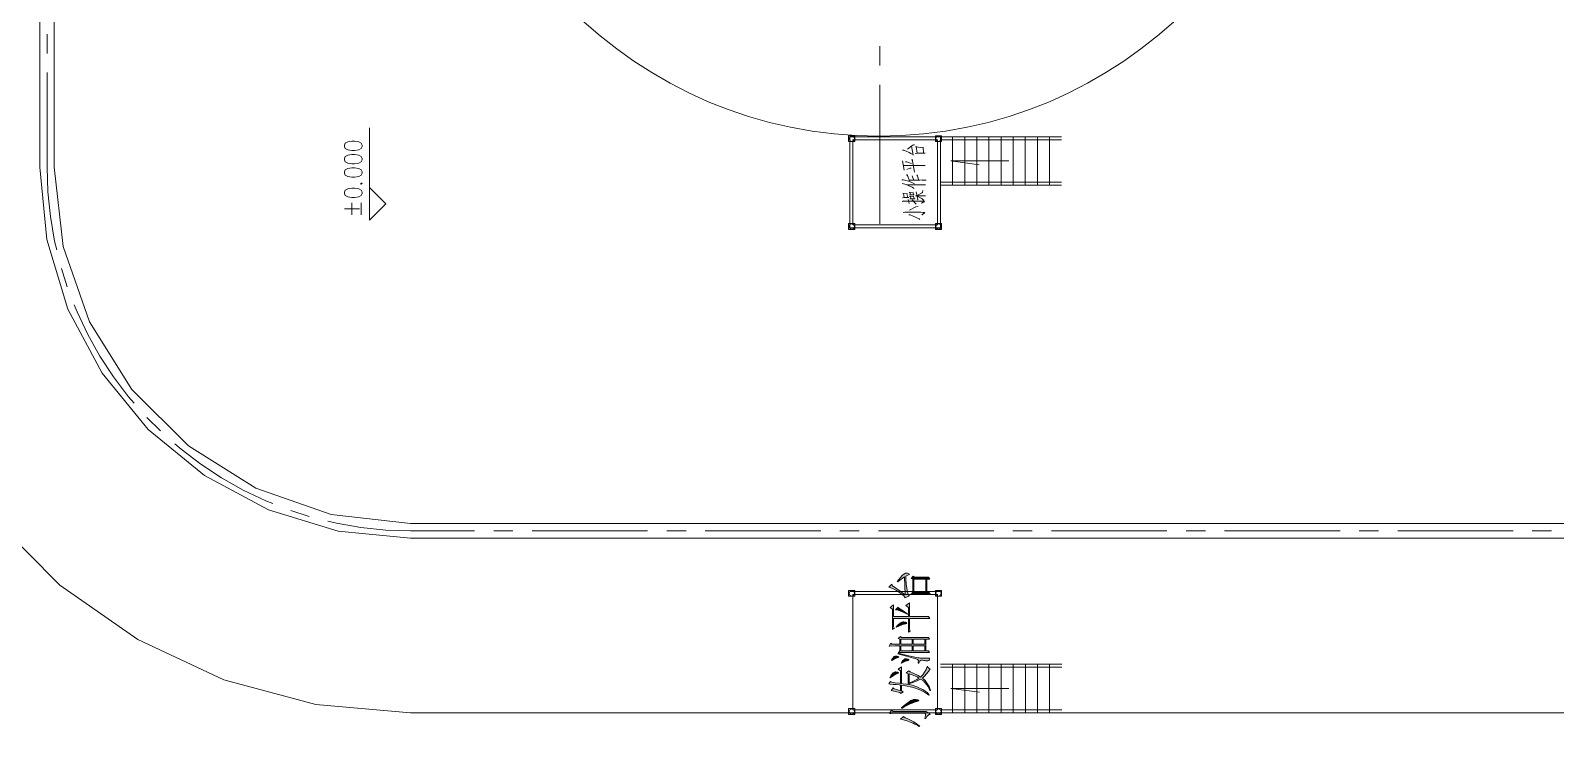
# Model space of a CAD drawing. Header units: millimetres. Extents: x 568 to 57335, y 85 to 28579.
# Drawn here: x 56199.8 to 56451.5, y 27935 to 28049.7 of the extents above; entities that cross this region are included whole.
import ezdxf

# ---------------------------------------------------------------- set-up
doc = ezdxf.new("R2010")
doc.units = ezdxf.units.MM

msp = doc.modelspace()

# ---------------------------------------------------------------- hatches: boundary and pattern name
h = msp.add_hatch(color=0)
h.dxf.hatch_style = 2
h.paths.add_polyline_path([(56344.22, 27956.68), (56344.1, 27959.65), (56343.9, 27959.54), (56343.34, 27959.13), (56342.99, 27958.85), (56342.9, 27958.91), (56343.21, 27959.3), (56343.66, 27959.83), (56343.81, 27959.98), (56343.95, 27960.12), (56344.25, 27960.27), (56344.39, 27960.27), (56344.44, 27960.27), (56344.58, 27960.24), (56344.69, 27960.21), (56344.79, 27960.17), (56344.89, 27960.12), (56344.89, 27960.1), (56344.89, 27960.07), (56344.83, 27960.02), (56344.77, 27960), (56344.64, 27959.94), (56344.39, 27959.81), (56344.28, 27959.75), (56344.29, 27959.32), (56344.38, 27958.37), (56344.45, 27957.85), (56344.53, 27957.33), (56344.74, 27956.65), (56344.89, 27956.5), (56344.16, 27956.21), (56344.14, 27956.3), (56343.97, 27956.53), (56343.82, 27956.66), (56343.67, 27956.79), (56343.13, 27957.15), (56342.74, 27957.38), (56342.35, 27957.6), (56341.73, 27957.9), (56341.5, 27957.97), (56342, 27958.44), (56342.02, 27958.33), (56342.17, 27958.13), (56342.29, 27958.05), (56342.42, 27957.96), (56343.38, 27957.27)])
h = msp.add_hatch(color=0)
h.paths.add_polyline_path([(56348.31, 27956.8), (56348.01, 27956.82), (56347.25, 27956.82), (56346.81, 27956.82), (56346.36, 27956.82), (56345.55, 27956.82), (56345.18, 27956.8), (56345.47, 27957.13), (56345.47, 27959.26), (56345.18, 27959.4), (56345.5, 27959.77), (56345.74, 27959.59), (56347.22, 27959.59), (56347.39, 27959.59), (56347.8, 27959.6), (56348.05, 27959.6), (56348.25, 27959.3), (56347.76, 27959.3), (56347.76, 27957.11), (56348.11, 27957.11)])
h.paths.add_polyline_path([(56345.64, 27957.11), (56347.58, 27957.11), (56347.58, 27959.3), (56345.64, 27959.3)])
h = msp.add_hatch(color=0)
h.dxf.hatch_style = 2
h.paths.add_polyline_path([(56346.76, 27953.12), (56347.08, 27953.12), (56347.73, 27953.13), (56348.05, 27953.14), (56348.25, 27952.79), (56347.8, 27952.81), (56346.98, 27952.81), (56346.62, 27952.81), (56344.92, 27952.81), (56344.92, 27951.22), (56344.92, 27951.08), (56344.96, 27950.84), (56345.01, 27950.72), (56344.74, 27950.54), (56344.74, 27952.81), (56342.29, 27952.81), (56342.29, 27951.67), (56342.29, 27951.53), (56342.33, 27951.29), (56342.38, 27951.17), (56342.11, 27950.99), (56342.11, 27954.32), (56341.7, 27954.61), (56342.29, 27955.02), (56342.29, 27953.12), (56344.74, 27953.12), (56344.74, 27954.61), (56344.31, 27954.92), (56344.92, 27955.35), (56344.92, 27953.12)])
h = msp.add_hatch(color=0)
h.dxf.hatch_style = 2
h.paths.add_polyline_path([(56342.58, 27954.24), (56343.05, 27954.67), (56343.05, 27954.59), (56343.31, 27954.37), (56343.58, 27954.23), (56343.84, 27954.07), (56344.33, 27953.74), (56344.57, 27953.57), (56344.51, 27953.5), (56344, 27953.78), (56343.03, 27954.14)])
h = msp.add_hatch(color=0)
h.dxf.hatch_style = 2
h.paths.add_polyline_path([(56342.73, 27951.42), (56343.03, 27951.72), (56343.45, 27952.07), (56343.56, 27952.11), (56343.67, 27952.17), (56343.87, 27952.22), (56343.95, 27952.22), (56344, 27952.22), (56344.11, 27952.2), (56344.17, 27952.19), (56344.24, 27952.17), (56344.36, 27952.1), (56344.42, 27952.05), (56344.48, 27951.98), (56344.28, 27951.88), (56344.01, 27951.83), (56343.76, 27951.78), (56343.15, 27951.54), (56342.79, 27951.36)])
h = msp.add_hatch(color=0)
h.paths.add_polyline_path([(56348.23, 27947.16), (56347.93, 27947.18), (56347.41, 27947.18), (56347.17, 27947.18), (56344.09, 27947.18), (56343.85, 27947.18), (56343.33, 27947.18), (56343.08, 27947.16), (56343.3, 27947.45), (56343.3, 27948.27), (56342.54, 27948.27), (56341.66, 27948.25), (56341.53, 27948.25), (56341.82, 27948.72), (56342.02, 27948.54), (56343.3, 27948.54), (56343.3, 27949.36), (56343.02, 27949.49), (56343.4, 27949.8), (56343.57, 27949.64), (56347.2, 27949.64), (56347.41, 27949.64), (56347.82, 27949.65), (56348.02, 27949.66), (56348.23, 27949.37), (56347.61, 27949.37), (56347.61, 27947.45), (56348.05, 27947.45)])
h.paths.add_polyline_path([(56345.53, 27948.54), (56347.44, 27948.54), (56347.44, 27949.37), (56345.53, 27949.37)])
h.paths.add_polyline_path([(56343.49, 27948.54), (56345.36, 27948.54), (56345.36, 27949.37), (56343.49, 27949.37)])
h.paths.add_polyline_path([(56345.53, 27947.45), (56347.44, 27947.45), (56347.44, 27948.27), (56345.53, 27948.27)])
h.paths.add_polyline_path([(56343.49, 27947.45), (56345.36, 27947.45), (56345.36, 27948.27), (56343.49, 27948.27)])
h = msp.add_hatch(color=0)
h.dxf.hatch_style = 2
h.paths.add_polyline_path([(56341.94, 27945.91), (56342.11, 27946.19), (56342.36, 27946.5), (56342.45, 27946.53), (56342.53, 27946.56), (56342.65, 27946.59), (56342.7, 27946.59), (56342.75, 27946.59), (56342.89, 27946.56), (56342.97, 27946.53), (56343.05, 27946.5), (56343.13, 27946.45), (56343.13, 27946.42), (56343.13, 27946.39), (56343.02, 27946.33), (56342.9, 27946.3), (56342.71, 27946.24), (56342.27, 27946.03), (56342.02, 27945.87)])
h = msp.add_hatch(color=0)
h.dxf.hatch_style = 2
h.paths.add_polyline_path([(56343.02, 27947.06), (56344.57, 27946.7), (56346.3, 27946.31), (56346.48, 27946.28), (56346.67, 27946.25), (56347.11, 27946.22), (56347.38, 27946.22), (56347.64, 27946.22), (56347.98, 27946.22), (56348.06, 27946.22), (56348.14, 27946.22), (56348.23, 27946.18), (56348.23, 27946.14), (56348.23, 27946.1), (56348.19, 27946.01), (56348.15, 27945.94), (56348.11, 27945.88), (56347.96, 27945.81), (56347.85, 27945.81), (56347.74, 27945.81), (56347.54, 27945.83), (56347.44, 27945.85), (56347.29, 27945.88), (56347.06, 27945.91), (56346.97, 27945.91), (56346.88, 27945.91), (56346.73, 27945.87), (56346.68, 27945.82), (56346.62, 27945.78), (56346.5, 27945.57), (56346.44, 27945.42), (56346.32, 27945.42), (56346.35, 27945.59), (56346.37, 27945.81), (56346.37, 27945.86), (56346.36, 27945.92), (56346.23, 27946.03), (56346.1, 27946.09), (56345.98, 27946.14), (56344.42, 27946.59), (56342.99, 27946.98)])
h = msp.add_hatch(color=0)
h.paths.add_polyline_path([(56343.43, 27941.8), (56343.19, 27941.83), (56342.7, 27941.89), (56342.45, 27941.91), (56342.2, 27941.93), (56341.72, 27941.97), (56341.5, 27941.99), (56341.76, 27942.41), (56341.97, 27942.27), (56342.55, 27942.2), (56343.28, 27942.11), (56343.43, 27942.09), (56343.43, 27944.13), (56343.02, 27944.42), (56343.6, 27944.8), (56343.6, 27942.06), (56343.88, 27942.03), (56344.42, 27941.96), (56344.69, 27941.9), (56344.69, 27943.66), (56344.36, 27943.8), (56344.8, 27944.15), (56345.01, 27943.97), (56345.49, 27943.79), (56346.35, 27943.36), (56346.73, 27943.13), (56347.13, 27943.47), (56347.67, 27944.35), (56347.81, 27944.89), (56347.9, 27944.89), (56347.95, 27944.74), (56348.15, 27944.54), (56348.31, 27944.5), (56348.06, 27944.02), (56347.41, 27943.26), (56347.03, 27942.97), (56347.51, 27942.56), (56348.18, 27941.55), (56348.37, 27940.94), (56348.28, 27940.92), (56347.98, 27941.55), (56347.2, 27942.49), (56346.73, 27942.78), (56346.31, 27942.56), (56345.37, 27942.2), (56344.86, 27942.06), (56344.86, 27941.88), (56345.34, 27941.77), (56346.26, 27941.45), (56346.69, 27941.26), (56347.12, 27941.06), (56347.86, 27940.53), (56348.17, 27940.2), (56348.08, 27940.16), (56347.87, 27940.32), (56347.36, 27940.65), (56347.06, 27940.81), (56346.75, 27940.96), (56346.05, 27941.24), (56345.67, 27941.36), (56345.28, 27941.48), (56344.25, 27941.68), (56343.6, 27941.78), (56343.6, 27940.84), (56343.87, 27940.67), (56343.46, 27940.41), (56343.31, 27940.57), (56342.84, 27940.71), (56342.13, 27940.88), (56341.88, 27940.92), (56342.2, 27941.33), (56342.38, 27941.17), (56342.74, 27941.06), (56343.27, 27940.91), (56343.43, 27940.85)])
h.paths.add_polyline_path([(56344.86, 27942.17), (56345.33, 27942.33), (56346.13, 27942.72), (56346.47, 27942.94), (56346.15, 27943.14), (56345.34, 27943.5), (56344.86, 27943.66)])
h = msp.add_hatch(color=0)
h.dxf.hatch_style = 2
h.paths.add_polyline_path([(56341.64, 27943.03), (56341.82, 27943.32), (56342.1, 27943.71), (56342.21, 27943.8), (56342.32, 27943.89), (56342.54, 27943.99), (56342.64, 27943.99), (56342.68, 27943.99), (56342.81, 27943.96), (56342.9, 27943.94), (56342.99, 27943.91), (56343.08, 27943.86), (56343.08, 27943.82), (56342.95, 27943.73), (56342.81, 27943.68), (56342.6, 27943.59), (56342.05, 27943.24), (56341.73, 27942.99)])
h = msp.add_hatch(color=0)
h.dxf.hatch_style = 2
h.paths.add_polyline_path([(56343.54, 27945.44), (56343.76, 27945.78), (56344.13, 27946.12), (56344.29, 27946.13), (56344.44, 27946.13), (56344.65, 27946.1), (56344.7, 27946.07), (56344.75, 27946.03), (56344.8, 27945.97), (56344.8, 27945.95), (56344.8, 27945.92), (56344.67, 27945.86), (56344.54, 27945.83), (56344.36, 27945.79), (56343.9, 27945.57), (56343.6, 27945.41)])
h = msp.add_hatch(color=0)
h.dxf.hatch_style = 2
h.paths.add_polyline_path([(56343.58, 27938.04), (56344.03, 27938.42), (56344.7, 27938.95), (56344.92, 27939.1), (56345.14, 27939.24), (56345.46, 27939.4), (56345.56, 27939.41), (56345.67, 27939.43), (56345.81, 27939.44), (56345.86, 27939.44), (56345.99, 27939.44), (56346.2, 27939.4), (56346.28, 27939.37), (56346.36, 27939.32), (56346.44, 27939.26), (56346.44, 27939.24), (56346.44, 27939.2), (56346.28, 27939.13), (56346.12, 27939.1), (56345.89, 27939.04), (56345.33, 27938.83), (56345.02, 27938.7), (56344.71, 27938.56), (56344.03, 27938.2), (56343.66, 27937.97)])
h = msp.add_hatch(color=0)
h.dxf.hatch_style = 2
h.paths.add_polyline_path([(56343.02, 27937.15), (56342.57, 27937.15), (56341.85, 27937.14), (56341.59, 27937.13), (56341.94, 27937.69), (56342.2, 27937.46), (56347.35, 27937.46), (56347.68, 27937.46), (56348.17, 27937.2), (56348.31, 27936.95), (56348.14, 27936.96), (56347.77, 27936.63), (56347.58, 27936.3), (56347.44, 27936.3), (56347.49, 27936.52), (56347.55, 27936.84), (56347.55, 27936.95), (56347.55, 27937.05), (56347.35, 27937.15), (56347.14, 27937.15)])
h = msp.add_hatch(color=0)
h.dxf.hatch_style = 2
h.paths.add_polyline_path([(56343.43, 27936.19), (56343.9, 27936.64), (56343.96, 27936.56), (56344.18, 27936.42), (56344.34, 27936.36), (56344.5, 27936.28), (56344.97, 27936.05), (56345.29, 27935.89), (56345.6, 27935.73), (56346.25, 27935.31), (56346.59, 27935.04), (56346.5, 27934.98), (56346.29, 27935.12), (56345.8, 27935.38), (56345.51, 27935.51), (56345.21, 27935.65), (56344.63, 27935.87), (56344.35, 27935.95), (56344.06, 27936.04), (56343.61, 27936.16)])

# ---------------------------------------------------------------- linework, layer by layer
at = {"color": 0, "lineweight": 0}
for points in [[(56201.37, 28027.22), (56201.37, 28182.19)], [(56203.76, 28027.22), (56203.76, 28182.19)], [(56202.57, 28045.98), (56202.57, 28049.16)], [(56340.04, 28043.98), (56340.04, 28047.16)], [(56202.57, 28027.22), (56202.57, 28042.81)], [(56340.04, 28017.88), (56340.04, 28040.81)], [(56255.81, 28021.18), (56255.81, 28033.72)], [(56335.04, 28032.22), (56350.04, 28032.22)], [(56335.04, 28017.22), (56335.04, 28032.22)], [(56350.02, 28032.22), (56370.02, 28032.22)], [(56350.04, 28017.22), (56350.04, 28032.22)], [(56352.02, 28024.22), (56352.02, 28032.22)], [(56354.02, 28024.22), (56354.02, 28032.22)], [(56356.02, 28024.22), (56356.02, 28032.22)], [(56358.02, 28024.22), (56358.02, 28032.22)], [(56360.02, 28024.22), (56360.02, 28032.22)], [(56362.02, 28024.22), (56362.02, 28032.22)], [(56364.02, 28024.22), (56364.02, 28032.22)], [(56366.02, 28024.22), (56366.02, 28032.22)], [(56368.02, 28024.22), (56368.02, 28032.22)], [(56335.54, 28031.72), (56349.53, 28031.72)], [(56335.54, 28017.73), (56335.54, 28031.72)], [(56343.77, 28030.01), (56343.96, 28029.99), (56344.37, 28029.83), (56344.87, 28029.62), (56345.12, 28029.48), (56345.5, 28029.3), (56345.53, 28029.21), (56345.41, 28029.78), (56345.25, 28030.66)], [(56344.56, 28030.19), (56345.31, 28030.75), (56345.47, 28030.83), (56345.59, 28030.87), (56345.72, 28030.89)], [(56345.85, 28029.46), (56346.19, 28029.5), (56347.48, 28029.54), (56347.2, 28029.52), (56347.14, 28030.52), (56347.14, 28030.42), (56345.91, 28030.57), (56346.03, 28030.6), (56346.16, 28029.52)], [(56349.53, 28017.73), (56349.53, 28031.72)], [(56350.02, 28031.72), (56370.02, 28031.72)], [(56172.57, 28027.22), (56173.94, 28011.6), (56178, 27996.45), (56184.62, 27982.23), (56193.63, 27969.38), (56204.71, 27958.3), (56217.56, 27949.3), (56231.77, 27942.67), (56246.93, 27938.61), (56262.55, 27937.25)], [(56201.37, 28027.22), (56202.54, 28015.29), (56206.03, 28003.81), (56211.68, 27993.23), (56219.28, 27983.95), (56228.56, 27976.35), (56239.14, 27970.7), (56250.61, 27967.21), (56262.55, 27966.04)], [(56202.57, 28027.22), (56202.7, 28023.13), (56203.12, 28019.06), (56203.82, 28015.02), (56204.17, 28013.58)], [(56203.76, 28027.22), (56205.23, 28014.14), (56209.59, 28001.72), (56216.59, 27990.57), (56225.9, 27981.27), (56237.05, 27974.26), (56249.47, 27969.91), (56262.55, 27968.43)], [(56344.05, 28026.7), (56343.77, 28028.23), (56343.74, 28028.17), (56343.8, 28028.03)], [(56343.93, 28027.47), (56347.01, 28027.5), (56347.51, 28027.47), (56347.29, 28027.45), (56347.04, 28027.47)], [(56344.24, 28028.11), (56344.46, 28028.11), (56345.25, 28027.8)], [(56344.46, 28026.84), (56344.97, 28027.03), (56345.19, 28027.04)], [(56345.75, 28026.39), (56345.34, 28028.54), (56345.31, 28028.44), (56345.41, 28028.29)], [(56361.3, 28028.23), (56351.73, 28028.23)], [(56351.73, 28028.23), (56356.43, 28027.6)], [(56254.28, 28024.54), (56254.43, 28024.43), (56254.57, 28024.54), (56254.43, 28024.65)], [(56343.64, 28025.14), (56343.9, 28025.12), (56344.53, 28024.96), (56344.9, 28024.83), (56345.28, 28024.69), (56345.53, 28024.59), (56345.72, 28024.46)], [(56343.68, 28024.5), (56343.9, 28024.49), (56344.34, 28024.34), (56344.81, 28024.16), (56345.12, 28024.02), (56345.37, 28023.9), (56345.59, 28023.77), (56345.66, 28023.71)], [(56344.87, 28024.9), (56344.84, 28025.1), (56344.53, 28026.02), (56344.49, 28025.96), (56344.59, 28025.79)], [(56344.9, 28025.06), (56346.6, 28025.08), (56347.23, 28025.1), (56347.64, 28025.08), (56347.42, 28025.06), (56347.01, 28025.08)], [(56345.59, 28025.18), (56345.37, 28025.79)], [(56346.38, 28025.2), (56346.16, 28025.94), (56346.13, 28025.86), (56346.22, 28025.76)], [(56350.02, 28024.72), (56370.02, 28024.72)], [(56255.81, 28018.48), (56255.81, 28023.88)], [(56255.81, 28023.88), (56258.51, 28021.18)], [(56343.77, 28022.17), (56344.05, 28022.23), (56344.78, 28022.23), (56344.62, 28022.23), (56344.49, 28022.85), (56344.53, 28022.79), (56343.8, 28022.85), (56343.9, 28022.87), (56344.05, 28022.22)], [(56344.56, 28024.28), (56347.54, 28024.32), (56347.26, 28024.28), (56346.98, 28024.32)], [(56344.9, 28022.63), (56345.06, 28022.63), (56345.69, 28022.63), (56345.59, 28022.63), (56345.5, 28023.03), (56345.5, 28022.99), (56344.84, 28023.05), (56344.97, 28023.07), (56345.06, 28022.63)], [(56344.97, 28021.97), (56345.15, 28021.99), (56345.85, 28021.99), (56345.69, 28021.99), (56345.56, 28022.42), (56345.56, 28022.34), (56344.93, 28022.4), (56345.06, 28022.44), (56345.15, 28021.99)], [(56345.88, 28022.48), (56345.94, 28022.5), (56347.54, 28022.48), (56347.39, 28022.46), (56347.17, 28022.48)], [(56346.25, 28021.84), (56346.29, 28021.89), (56346.03, 28023.16), (56346.03, 28023.09), (56346.07, 28022.97)], [(56346.19, 28022.56), (56347.07, 28023.03), (56347.1, 28023.36), (56347.04, 28023.03), (56346.88, 28022.93)], [(56346.19, 28022.42), (56346.63, 28022.23), (56346.92, 28022.05), (56347.1, 28021.9), (56347.32, 28021.72)], [(56350.02, 28024.22), (56370.02, 28024.22)], [(56251.66, 28020.34), (56254.15, 28020.34)], [(56252.9, 28019.34), (56252.9, 28021.33)], [(56254.43, 28019.34), (56254.43, 28021.33)], [(56258.51, 28021.18), (56255.81, 28018.48)], [(56343.71, 28021.54), (56343.9, 28021.64), (56343.83, 28021.6), (56347.2, 28021.58), (56347.32, 28021.55), (56347.36, 28021.52), (56346.88, 28021.25), (56347.32, 28021.54)], [(56343.86, 28019.72), (56344.12, 28019.78), (56346.7, 28019.78), (56347.14, 28019.75), (56347.42, 28019.72), (56346.95, 28019.34)], [(56344.87, 28021.21), (56344.71, 28021.89)], [(56344.9, 28020.1), (56345.97, 28020.66), (56346.32, 28020.76)], [(56346, 28021.13), (56345.34, 28021.82)], [(56346.98, 28019.37), (56347.36, 28019.69), (56347.2, 28019.74)], [(56335.04, 28017.22), (56350.04, 28017.22)], [(56335.54, 28017.73), (56349.53, 28017.73)], [(56344.81, 28019.34), (56345.03, 28019.33), (56345.5, 28019.16), (56345.91, 28018.98), (56346.25, 28018.8), (56346.51, 28018.68), (56346.63, 28018.57)], [(56204.96, 28010.5), (56205.92, 28007.48)], [(56207.06, 28004.51), (56207.53, 28003.33), (56209.29, 27999.63), (56211.3, 27996.06), (56213.55, 27992.63), (56216.02, 27989.36), (56216.93, 27988.32)], [(56219.04, 27985.95), (56221.28, 27983.71)], [(56223.65, 27981.6), (56224.69, 27980.69), (56227.96, 27978.22), (56231.39, 27975.97), (56234.96, 27973.96), (56238.66, 27972.2), (56239.84, 27971.73)], [(56242.8, 27970.59), (56245.83, 27969.63)], [(56248.91, 27968.84), (56250.35, 27968.49), (56254.38, 27967.79), (56258.46, 27967.38), (56262.55, 27967.24)], [(56807.44, 27968.43), (56262.55, 27968.43)], [(56273.11, 27967.24), (56262.55, 27967.24)], [(56279.46, 27967.24), (56276.29, 27967.24)], [(56301.68, 27967.24), (56282.64, 27967.24)], [(56308.03, 27967.24), (56304.85, 27967.24)], [(56330.25, 27967.24), (56311.21, 27967.24)], [(56336.6, 27967.24), (56333.43, 27967.24)], [(56358.82, 27967.24), (56339.77, 27967.24)], [(56365.17, 27967.24), (56361.99, 27967.24)], [(56387.39, 27967.24), (56368.34, 27967.24)], [(56393.74, 27967.24), (56390.56, 27967.24)], [(56415.96, 27967.24), (56396.91, 27967.24)], [(56422.3, 27967.24), (56419.13, 27967.24)], [(56444.53, 27967.24), (56425.48, 27967.24)], [(56450.88, 27967.24), (56447.7, 27967.24)], [(56807.44, 27966.04), (56262.55, 27966.04)], [(56350.04, 27957.24), (56335.04, 27957.24)], [(56349.53, 27956.74), (56335.54, 27956.74)], [(56335.54, 27937.74), (56335.54, 27956.74)], [(56349.53, 27937.74), (56349.53, 27956.74)], [(56350.04, 27945.24), (56370.03, 27945.24)], [(56350.04, 27944.74), (56370.03, 27944.74)], [(56352.03, 27937.25), (56352.03, 27945.24)], [(56354.03, 27937.25), (56354.03, 27945.24)], [(56356.03, 27937.25), (56356.03, 27945.24)], [(56358.03, 27937.25), (56358.03, 27945.24)], [(56360.03, 27937.25), (56360.03, 27945.24)], [(56362.03, 27937.25), (56362.03, 27945.24)], [(56364.03, 27937.25), (56364.03, 27945.24)], [(56366.03, 27937.25), (56366.03, 27945.24)], [(56368.03, 27937.25), (56368.03, 27945.24)], [(56351.75, 27941.25), (56356.44, 27940.62)], [(56361.32, 27941.25), (56351.75, 27941.25)], [(56807.44, 27937.25), (56262.55, 27937.25)], [(56349.53, 27937.74), (56335.54, 27937.74)], [(56349.53, 27937.25), (56335.54, 27937.25)], [(56350.04, 27937.74), (56370.03, 27937.74)], [(56350.04, 27937.25), (56370.03, 27937.25)]]:
    msp.add_lwpolyline(points, dxfattribs=at)
for points in [[(56335.87, 28031.45), (56334.86, 28031.45), (56334.86, 28032.4), (56335.87, 28032.4)], [(56335.87, 28031.45), (56334.86, 28031.45), (56334.86, 28032.4), (56335.87, 28032.4)], [(56334.93, 28031.92), (56335.06, 28032.24), (56335.38, 28032.37), (56335.7, 28032.24), (56335.83, 28031.92), (56335.7, 28031.6), (56335.38, 28031.47), (56335.06, 28031.6)], [(56334.93, 28031.92), (56335.06, 28032.24), (56335.38, 28032.37), (56335.7, 28032.24), (56335.83, 28031.92), (56335.7, 28031.6), (56335.38, 28031.47), (56335.06, 28031.6)], [(56349.2, 28031.45), (56350.2, 28031.45), (56350.2, 28032.4), (56349.2, 28032.4)], [(56349.25, 28031.92), (56349.37, 28032.24), (56349.69, 28032.37), (56350.01, 28032.24), (56350.14, 28031.92), (56350.01, 28031.6), (56349.69, 28031.47), (56349.37, 28031.6)], [(56251.66, 28030.63), (56251.79, 28030.3), (56252.21, 28030.08), (56252.9, 28029.97), (56253.32, 28029.97), (56254.01, 28030.08), (56254.43, 28030.3), (56254.57, 28030.63), (56254.57, 28030.85), (56254.43, 28031.19), (56254.01, 28031.41), (56253.32, 28031.52), (56252.9, 28031.52), (56252.21, 28031.41), (56251.79, 28031.19), (56251.66, 28030.85)], [(56251.66, 28028.42), (56251.79, 28028.09), (56252.21, 28027.87), (56252.9, 28027.75), (56253.32, 28027.75), (56254.01, 28027.87), (56254.43, 28028.09), (56254.57, 28028.42), (56254.57, 28028.64), (56254.43, 28028.97), (56254.01, 28029.2), (56253.32, 28029.3), (56252.9, 28029.3), (56252.21, 28029.2), (56251.79, 28028.97), (56251.66, 28028.64)], [(56251.66, 28026.2), (56251.79, 28025.87), (56252.21, 28025.65), (56252.9, 28025.54), (56253.32, 28025.54), (56254.01, 28025.65), (56254.43, 28025.87), (56254.57, 28026.2), (56254.57, 28026.42), (56254.43, 28026.76), (56254.01, 28026.98), (56253.32, 28027.09), (56252.9, 28027.09), (56252.21, 28026.98), (56251.79, 28026.76), (56251.66, 28026.42)], [(56251.66, 28022.88), (56251.79, 28022.55), (56252.21, 28022.33), (56252.9, 28022.22), (56253.32, 28022.22), (56254.01, 28022.33), (56254.43, 28022.55), (56254.57, 28022.88), (56254.57, 28023.1), (56254.43, 28023.44), (56254.01, 28023.66), (56253.32, 28023.77), (56252.9, 28023.77), (56252.21, 28023.66), (56251.79, 28023.44), (56251.66, 28023.1)], [(56335.87, 28016.95), (56334.86, 28016.95), (56334.86, 28017.91), (56335.87, 28017.91)], [(56335.87, 28016.95), (56334.86, 28016.95), (56334.86, 28017.91), (56335.87, 28017.91)], [(56334.93, 28017.42), (56335.06, 28017.74), (56335.38, 28017.87), (56335.7, 28017.74), (56335.83, 28017.42), (56335.7, 28017.1), (56335.38, 28016.97), (56335.06, 28017.1)], [(56334.93, 28017.42), (56335.06, 28017.74), (56335.38, 28017.87), (56335.7, 28017.74), (56335.83, 28017.42), (56335.7, 28017.1), (56335.38, 28016.97), (56335.06, 28017.1)], [(56349.2, 28016.95), (56350.2, 28016.95), (56350.2, 28017.91), (56349.2, 28017.91)], [(56349.25, 28017.42), (56349.37, 28017.74), (56349.69, 28017.87), (56350.01, 28017.74), (56350.14, 28017.42), (56350.01, 28017.1), (56349.69, 28016.97), (56349.37, 28017.1)], [(56344.22, 27956.68), (56344.1, 27959.65), (56343.9, 27959.54), (56343.34, 27959.13), (56342.99, 27958.85), (56342.9, 27958.91), (56343.21, 27959.3), (56343.66, 27959.83), (56343.81, 27959.98), (56343.95, 27960.12), (56344.25, 27960.27), (56344.39, 27960.27), (56344.44, 27960.27), (56344.58, 27960.24), (56344.69, 27960.21), (56344.79, 27960.17), (56344.89, 27960.12), (56344.89, 27960.1), (56344.89, 27960.07), (56344.83, 27960.02), (56344.77, 27960), (56344.64, 27959.94), (56344.39, 27959.81), (56344.28, 27959.75), (56344.29, 27959.32), (56344.38, 27958.37), (56344.45, 27957.85), (56344.53, 27957.33), (56344.74, 27956.65), (56344.89, 27956.5), (56344.16, 27956.21), (56344.14, 27956.3), (56343.97, 27956.53), (56343.82, 27956.66), (56343.67, 27956.79), (56343.13, 27957.15), (56342.74, 27957.38), (56342.35, 27957.6), (56341.73, 27957.9), (56341.5, 27957.97), (56342, 27958.44), (56342.02, 27958.33), (56342.17, 27958.13), (56342.29, 27958.05), (56342.42, 27957.96), (56343.38, 27957.27)], [(56348.31, 27956.8), (56348.01, 27956.82), (56347.25, 27956.82), (56346.81, 27956.82), (56346.36, 27956.82), (56345.55, 27956.82), (56345.18, 27956.8), (56345.47, 27957.13), (56345.47, 27959.26), (56345.18, 27959.4), (56345.5, 27959.77), (56345.74, 27959.59), (56347.22, 27959.59), (56347.39, 27959.59), (56347.8, 27959.6), (56348.05, 27959.6), (56348.25, 27959.3), (56347.76, 27959.3), (56347.76, 27957.11), (56348.11, 27957.11)], [(56345.64, 27957.11), (56347.58, 27957.11), (56347.58, 27959.3), (56345.64, 27959.3)], [(56335.87, 27956.46), (56334.86, 27956.46), (56334.86, 27957.42), (56335.87, 27957.42)], [(56334.93, 27956.94), (56335.06, 27957.25), (56335.38, 27957.39), (56335.7, 27957.25), (56335.83, 27956.94), (56335.7, 27956.62), (56335.38, 27956.49), (56335.06, 27956.62)], [(56349.2, 27956.46), (56350.2, 27956.46), (56350.2, 27957.42), (56349.2, 27957.42)], [(56349.2, 27956.46), (56350.2, 27956.46), (56350.2, 27957.42), (56349.2, 27957.42)], [(56349.25, 27956.94), (56349.37, 27957.25), (56349.69, 27957.39), (56350.01, 27957.25), (56350.14, 27956.94), (56350.01, 27956.62), (56349.69, 27956.49), (56349.37, 27956.62)], [(56349.25, 27956.94), (56349.37, 27957.25), (56349.69, 27957.39), (56350.01, 27957.25), (56350.14, 27956.94), (56350.01, 27956.62), (56349.69, 27956.49), (56349.37, 27956.62)], [(56346.76, 27953.12), (56347.08, 27953.12), (56347.73, 27953.13), (56348.05, 27953.14), (56348.25, 27952.79), (56347.8, 27952.81), (56346.98, 27952.81), (56346.62, 27952.81), (56344.92, 27952.81), (56344.92, 27951.22), (56344.92, 27951.08), (56344.96, 27950.84), (56345.01, 27950.72), (56344.74, 27950.54), (56344.74, 27952.81), (56342.29, 27952.81), (56342.29, 27951.67), (56342.29, 27951.53), (56342.33, 27951.29), (56342.38, 27951.17), (56342.11, 27950.99), (56342.11, 27954.32), (56341.7, 27954.61), (56342.29, 27955.02), (56342.29, 27953.12), (56344.74, 27953.12), (56344.74, 27954.61), (56344.31, 27954.92), (56344.92, 27955.35), (56344.92, 27953.12)], [(56342.58, 27954.24), (56343.05, 27954.67), (56343.05, 27954.59), (56343.31, 27954.37), (56343.58, 27954.23), (56343.84, 27954.07), (56344.33, 27953.74), (56344.57, 27953.57), (56344.51, 27953.5), (56344, 27953.78), (56343.03, 27954.14)], [(56342.73, 27951.42), (56343.03, 27951.72), (56343.45, 27952.07), (56343.56, 27952.11), (56343.67, 27952.17), (56343.87, 27952.22), (56343.95, 27952.22), (56344, 27952.22), (56344.11, 27952.2), (56344.17, 27952.19), (56344.24, 27952.17), (56344.36, 27952.1), (56344.42, 27952.05), (56344.48, 27951.98), (56344.28, 27951.88), (56344.01, 27951.83), (56343.76, 27951.78), (56343.15, 27951.54), (56342.79, 27951.36)], [(56348.23, 27947.16), (56347.93, 27947.18), (56347.41, 27947.18), (56347.17, 27947.18), (56344.09, 27947.18), (56343.85, 27947.18), (56343.33, 27947.18), (56343.08, 27947.16), (56343.3, 27947.45), (56343.3, 27948.27), (56342.54, 27948.27), (56341.66, 27948.25), (56341.53, 27948.25), (56341.82, 27948.72), (56342.02, 27948.54), (56343.3, 27948.54), (56343.3, 27949.36), (56343.02, 27949.49), (56343.4, 27949.8), (56343.57, 27949.64), (56347.2, 27949.64), (56347.41, 27949.64), (56347.82, 27949.65), (56348.02, 27949.66), (56348.23, 27949.37), (56347.61, 27949.37), (56347.61, 27947.45), (56348.05, 27947.45)], [(56343.49, 27948.54), (56345.36, 27948.54), (56345.36, 27949.37), (56343.49, 27949.37)], [(56345.53, 27948.54), (56347.44, 27948.54), (56347.44, 27949.37), (56345.53, 27949.37)], [(56341.94, 27945.91), (56342.11, 27946.19), (56342.36, 27946.5), (56342.45, 27946.53), (56342.53, 27946.56), (56342.65, 27946.59), (56342.7, 27946.59), (56342.75, 27946.59), (56342.89, 27946.56), (56342.97, 27946.53), (56343.05, 27946.5), (56343.13, 27946.45), (56343.13, 27946.42), (56343.13, 27946.39), (56343.02, 27946.33), (56342.9, 27946.3), (56342.71, 27946.24), (56342.27, 27946.03), (56342.02, 27945.87)], [(56343.02, 27947.06), (56344.57, 27946.7), (56346.3, 27946.31), (56346.48, 27946.28), (56346.67, 27946.25), (56347.11, 27946.22), (56347.38, 27946.22), (56347.64, 27946.22), (56347.98, 27946.22), (56348.06, 27946.22), (56348.14, 27946.22), (56348.23, 27946.18), (56348.23, 27946.14), (56348.23, 27946.1), (56348.19, 27946.01), (56348.15, 27945.94), (56348.11, 27945.88), (56347.96, 27945.81), (56347.85, 27945.81), (56347.74, 27945.81), (56347.54, 27945.83), (56347.44, 27945.85), (56347.29, 27945.88), (56347.06, 27945.91), (56346.97, 27945.91), (56346.88, 27945.91), (56346.73, 27945.87), (56346.68, 27945.82), (56346.62, 27945.78), (56346.5, 27945.57), (56346.44, 27945.42), (56346.32, 27945.42), (56346.35, 27945.59), (56346.37, 27945.81), (56346.37, 27945.86), (56346.36, 27945.92), (56346.23, 27946.03), (56346.1, 27946.09), (56345.98, 27946.14), (56344.42, 27946.59), (56342.99, 27946.98)], [(56343.49, 27947.45), (56345.36, 27947.45), (56345.36, 27948.27), (56343.49, 27948.27)], [(56345.53, 27947.45), (56347.44, 27947.45), (56347.44, 27948.27), (56345.53, 27948.27)], [(56343.43, 27941.8), (56343.19, 27941.83), (56342.7, 27941.89), (56342.45, 27941.91), (56342.2, 27941.93), (56341.72, 27941.97), (56341.5, 27941.99), (56341.76, 27942.41), (56341.97, 27942.27), (56342.55, 27942.2), (56343.28, 27942.11), (56343.43, 27942.09), (56343.43, 27944.13), (56343.02, 27944.42), (56343.6, 27944.8), (56343.6, 27942.06), (56343.88, 27942.03), (56344.42, 27941.96), (56344.69, 27941.9), (56344.69, 27943.66), (56344.36, 27943.8), (56344.8, 27944.15), (56345.01, 27943.97), (56345.49, 27943.79), (56346.35, 27943.36), (56346.73, 27943.13), (56347.13, 27943.47), (56347.67, 27944.35), (56347.81, 27944.89), (56347.9, 27944.89), (56347.95, 27944.74), (56348.15, 27944.54), (56348.31, 27944.5), (56348.06, 27944.02), (56347.41, 27943.26), (56347.03, 27942.97), (56347.51, 27942.56), (56348.18, 27941.55), (56348.37, 27940.94), (56348.28, 27940.92), (56347.98, 27941.55), (56347.2, 27942.49), (56346.73, 27942.78), (56346.31, 27942.56), (56345.37, 27942.2), (56344.86, 27942.06), (56344.86, 27941.88), (56345.34, 27941.77), (56346.26, 27941.45), (56346.69, 27941.26), (56347.12, 27941.06), (56347.86, 27940.53), (56348.17, 27940.2), (56348.08, 27940.16), (56347.87, 27940.32), (56347.36, 27940.65), (56347.06, 27940.81), (56346.75, 27940.96), (56346.05, 27941.24), (56345.67, 27941.36), (56345.28, 27941.48), (56344.25, 27941.68), (56343.6, 27941.78), (56343.6, 27940.84), (56343.87, 27940.67), (56343.46, 27940.41), (56343.31, 27940.57), (56342.84, 27940.71), (56342.13, 27940.88), (56341.88, 27940.92), (56342.2, 27941.33), (56342.38, 27941.17), (56342.74, 27941.06), (56343.27, 27940.91), (56343.43, 27940.85)], [(56341.64, 27943.03), (56341.82, 27943.32), (56342.1, 27943.71), (56342.21, 27943.8), (56342.32, 27943.89), (56342.54, 27943.99), (56342.64, 27943.99), (56342.68, 27943.99), (56342.81, 27943.96), (56342.9, 27943.94), (56342.99, 27943.91), (56343.08, 27943.86), (56343.08, 27943.82), (56342.95, 27943.73), (56342.81, 27943.68), (56342.6, 27943.59), (56342.05, 27943.24), (56341.73, 27942.99)], [(56343.54, 27945.44), (56343.76, 27945.78), (56344.13, 27946.12), (56344.29, 27946.13), (56344.44, 27946.13), (56344.65, 27946.1), (56344.7, 27946.07), (56344.75, 27946.03), (56344.8, 27945.97), (56344.8, 27945.95), (56344.8, 27945.92), (56344.67, 27945.86), (56344.54, 27945.83), (56344.36, 27945.79), (56343.9, 27945.57), (56343.6, 27945.41)], [(56344.86, 27942.17), (56345.33, 27942.33), (56346.13, 27942.72), (56346.47, 27942.94), (56346.15, 27943.14), (56345.34, 27943.5), (56344.86, 27943.66)], [(56343.58, 27938.04), (56344.03, 27938.42), (56344.7, 27938.95), (56344.92, 27939.1), (56345.14, 27939.24), (56345.46, 27939.4), (56345.56, 27939.41), (56345.67, 27939.43), (56345.81, 27939.44), (56345.86, 27939.44), (56345.99, 27939.44), (56346.2, 27939.4), (56346.28, 27939.37), (56346.36, 27939.32), (56346.44, 27939.26), (56346.44, 27939.24), (56346.44, 27939.2), (56346.28, 27939.13), (56346.12, 27939.1), (56345.89, 27939.04), (56345.33, 27938.83), (56345.02, 27938.7), (56344.71, 27938.56), (56344.03, 27938.2), (56343.66, 27937.97)], [(56335.87, 27936.96), (56334.86, 27936.96), (56334.86, 27937.93), (56335.87, 27937.93)], [(56334.93, 27937.44), (56335.06, 27937.75), (56335.38, 27937.89), (56335.7, 27937.75), (56335.83, 27937.44), (56335.7, 27937.12), (56335.38, 27936.99), (56335.06, 27937.12)], [(56343.02, 27937.15), (56342.57, 27937.15), (56341.85, 27937.14), (56341.59, 27937.13), (56341.94, 27937.69), (56342.2, 27937.46), (56347.35, 27937.46), (56347.68, 27937.46), (56348.17, 27937.2), (56348.31, 27936.95), (56348.14, 27936.96), (56347.77, 27936.63), (56347.58, 27936.3), (56347.44, 27936.3), (56347.49, 27936.52), (56347.55, 27936.84), (56347.55, 27936.95), (56347.55, 27937.05), (56347.35, 27937.15), (56347.14, 27937.15)], [(56343.43, 27936.19), (56343.9, 27936.64), (56343.96, 27936.56), (56344.18, 27936.42), (56344.34, 27936.36), (56344.5, 27936.28), (56344.97, 27936.05), (56345.29, 27935.89), (56345.6, 27935.73), (56346.25, 27935.31), (56346.59, 27935.04), (56346.5, 27934.98), (56346.29, 27935.12), (56345.8, 27935.38), (56345.51, 27935.51), (56345.21, 27935.65), (56344.63, 27935.87), (56344.35, 27935.95), (56344.06, 27936.04), (56343.61, 27936.16)], [(56349.2, 27936.96), (56350.2, 27936.96), (56350.2, 27937.93), (56349.2, 27937.93)], [(56349.2, 27936.96), (56350.2, 27936.96), (56350.2, 27937.93), (56349.2, 27937.93)], [(56349.25, 27937.44), (56349.37, 27937.75), (56349.69, 27937.89), (56350.01, 27937.75), (56350.14, 27937.44), (56350.01, 27937.12), (56349.69, 27936.99), (56349.37, 27937.12)], [(56349.25, 27937.44), (56349.37, 27937.75), (56349.69, 27937.89), (56350.01, 27937.75), (56350.14, 27937.44), (56350.01, 27937.12), (56349.69, 27936.99), (56349.37, 27937.12)]]:
    msp.add_lwpolyline(points, close=True, dxfattribs=at)
msp.add_ellipse((56339.85, 28104.71), major_axis=(0, 72.39), ratio=0.998688, start_param=0, end_param=6.283185, dxfattribs=at)

doc.saveas('drawing.dxf')
